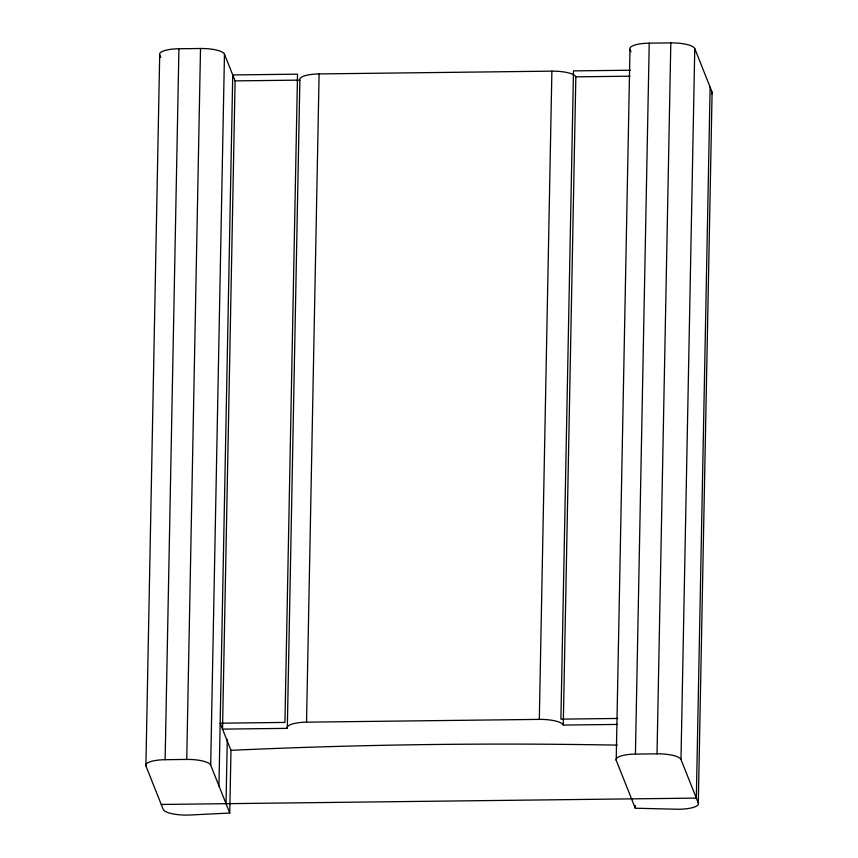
<?xml version="1.0" encoding="UTF-8"?>
<svg xmlns="http://www.w3.org/2000/svg" width="858" height="858" viewBox="0 0 858 858"><rect width="100%" height="100%" fill="white"/><g stroke="black" fill="none" stroke-linecap="round" stroke-linejoin="round"><path stroke-width="1.29" d="M218.951 785.885L232.743 74.946L297.522 74.174L284.942 722.425L220.163 723.197L230.974 750.342L229.751 813.041L190.283 814.993A21.729 5.931 1.1 0 1 163.224 809.416L145.903 765.883L159.695 54.944A21.729 5.931 1.1 0 1 178.925 48.756L200.515 48.498A21.729 5.931 1.1 0 1 224.474 54.172L235.103 80.888L222.533 729.128L287.312 728.356A21.729 5.931 1.1 0 1 306.542 722.168L539.317 719.39A21.729 5.931 1.1 0 1 563.266 725.074L617.47 724.431M145.903 765.883A21.729 5.931 1.1 0 1 165.133 759.695L178.925 48.756M229.751 813.041L210.682 765.111A21.729 5.931 1.1 0 0 186.733 759.437L200.515 48.498M210.682 765.111L224.474 54.172M226.04 803.689L227.284 739.424M287.312 728.356L299.882 80.116A21.729 5.931 1.1 0 1 319.112 73.927L551.887 71.15A21.729 5.931 1.1 0 1 575.836 76.834L630.04 76.19M306.542 722.168L319.112 73.927M539.317 719.39L551.887 71.15M563.266 725.074L575.836 76.834M616.205 760.285L629.986 49.346A21.729 5.931 1.1 0 1 649.227 43.157L670.817 42.9A21.729 5.931 1.1 0 1 694.765 48.574L712.097 92.106L698.305 803.045A21.729 5.931 1.1 0 1 675.922 809.212L635.274 808.215L616.205 760.285A21.729 5.931 1.1 0 1 635.435 754.096L657.024 753.839A21.729 5.931 1.1 0 1 680.984 759.512L698.305 803.045M635.435 754.096L649.227 43.157M635.274 808.215L635.328 805.544M657.024 753.839L670.817 42.9M680.984 759.512L694.765 48.574M710.124 87.162L696.331 798.101L161.261 804.461M630.33 70.217L573.476 70.892L560.907 719.143L617.749 718.457M235.103 80.888L299.882 80.116M165.133 759.695L186.733 759.437M629.986 49.346L630.962 51.791M159.695 54.944L160.682 57.432M230.963 750.332A1678.613 457.957 1.1 0 1 617.245 745.119M712.097 92.106A21.729 5.931 1.1 0 1 711.818 93.887"/></g></svg>
